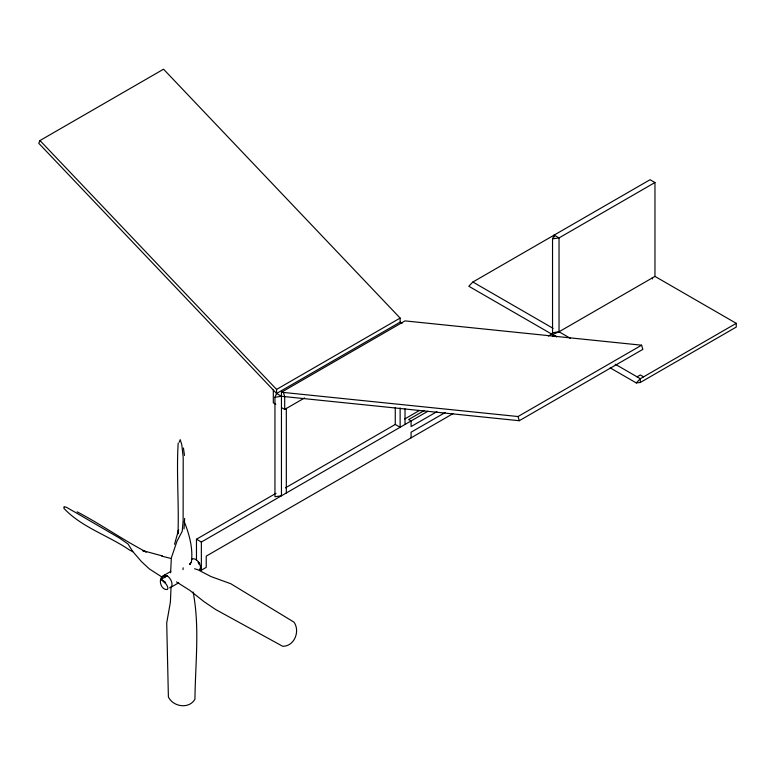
<?xml version="1.0" encoding="UTF-8"?>
<svg xmlns="http://www.w3.org/2000/svg" width="775" height="775" viewBox="0 0 775 775"><rect width="100%" height="100%" fill="white"/><g stroke="black" fill="none" stroke-linecap="round" stroke-linejoin="round"><path stroke-width="1.16" d="M610.158 367.854L636.265 382.927L640.324 382.463L736.25 327.079L736.25 323.33L654.962 276.394L654.962 182.522L559.037 237.906L554.154 235.096L552.536 238.845L552.536 336.466L555.782 336.001M171.033 587.295L170.384 602.185L166.712 622.964L168.388 696.899C173.048 706.926 189.168 709.396 194.942 699.186C195.31 663.545 199.873 627.314 193.13 591.984M170.607 572.832L171.352 557.884L176.932 541.357L182.251 531.204L183.123 520.693L183.2 457.492L181.796 444.705L180.217 439.667L179.238 442.167M183.026 569.635L183.123 567.804M184.004 528.967L184.634 518.417M190.611 562.931L189.749 564.452L190.611 562.931L190.233 564.064M178.182 443.009C176.332 473.225 179.083 503.585 177.988 533.791L178.589 529.809L174.54 544.292M191.299 562.718C193.304 548.748 189.391 534.614 184.266 521.672M274.951 397.226L281.451 396.296L519.269 420.718L642.833 349.38L641.593 345.195L405.015 320.898L281.451 392.237L281.451 495.797L274.951 496.727L274.951 397.226L276.568 393.477L276.568 389.418L39.99 140.537L163.554 69.198L400.132 318.079L400.132 322.138L276.568 393.477L38.75 143.288L39.99 140.537M198.1 562.689L198.507 562.107L199.727 563.628L199.32 564.21L198.507 563.735M654.962 182.522L650.08 179.713L472.866 282.022L468.807 286.246L556.595 336.931M636.265 382.927L640.324 378.713L736.25 323.33M276.568 389.418L400.132 318.079M281.451 407.563L284.696 409.433L304.594 397.953M196.472 560.344L196.472 539.226L276.016 493.297M285.442 487.853L395.337 424.409M404.763 418.965L419.411 410.508M548.361 336.059L552.556 333.637M654.962 276.394L559.037 331.778L552.536 334.587M424.167 410.585L408.648 419.546L411.079 420.951L411.079 426.579L436.945 411.651M196.472 539.226L201.355 542.035L427.829 411.283M445.228 412.503L411.079 432.218L411.079 437.846M163.68 575.534L170.81 571.417M162.411 577.336A6.897 3.982 60 0 1 164.688 575.224L167.129 575.873L164.688 575.224L162.023 576.61A7.304 5.27 77.5 0 0 160.522 583.11C161.026 586.268 163.68 590.095 167.245 589.533L167.729 589A7.304 2.79 47 0 0 166.228 584.234L161.123 579.342L167.129 575.873A6.897 3.982 60 0 1 171.837 582.771A6.897 3.982 60 0 1 169.56 587.799M452.949 413.676L206.227 556.121L206.227 567.377L201.355 570.197L199.398 569.073M170.578 587.479L178.725 582.781M281.451 392.237L518.029 416.533L641.593 345.195M637.069 376.834L640.324 374.955L643.579 376.834M552.536 238.845L559.037 237.906L559.037 331.778L570.477 338.384M552.536 332.707L559.037 331.778M161.898 556.159L170.49 558.349M194.573 568.763L197.751 569.683L210.984 576.561L230.805 583.749L293.996 622.151C300.351 631.199 294.432 646.398 282.71 646.292L215.644 609.518L203.961 601.623L189.846 590.385L176.526 581.938M162.488 555.966L142.561 550.57L146.32 552.042C122.702 539.671 100.789 524.229 77.132 511.829M132.825 551.684L129.667 550.105C108.432 535.486 81.753 527.446 63.879 508.313M472.866 282.022L553.118 328.358M615.224 364.221L640.324 378.713L640.324 382.463M400.132 322.138L402.08 323.262M276.568 393.477L281.451 396.296M275.755 404.269L273.313 402.864L273.313 390.058M162.585 577.443L149.362 568.937L141.457 561.594L132.68 551.422L128.059 544.031L119.553 538.112L74.574 511.917L66.34 507.276L64.025 506.695L63.967 507.518M161.123 579.342L165.627 582.374M518.029 416.533L519.269 420.718M283.466 392.441L284.696 396.626L284.696 409.433M164.407 575.292L164.813 577.656M183.423 447.998L184.489 455.429M554.154 235.096L554.154 236.966M405.015 408.871L405.015 424.458M400.132 407.931L400.132 427.267L395.26 424.458L395.26 407.534M286.324 408.367L286.324 492.978M201.355 542.035L201.355 570.197M191.435 559.783A6.897 3.982 60 0 1 198.1 561.565A6.897 3.982 60 0 1 199.882 570.293M652.579 278.709L651.707 278.273L652.521 278.738"/></g></svg>
